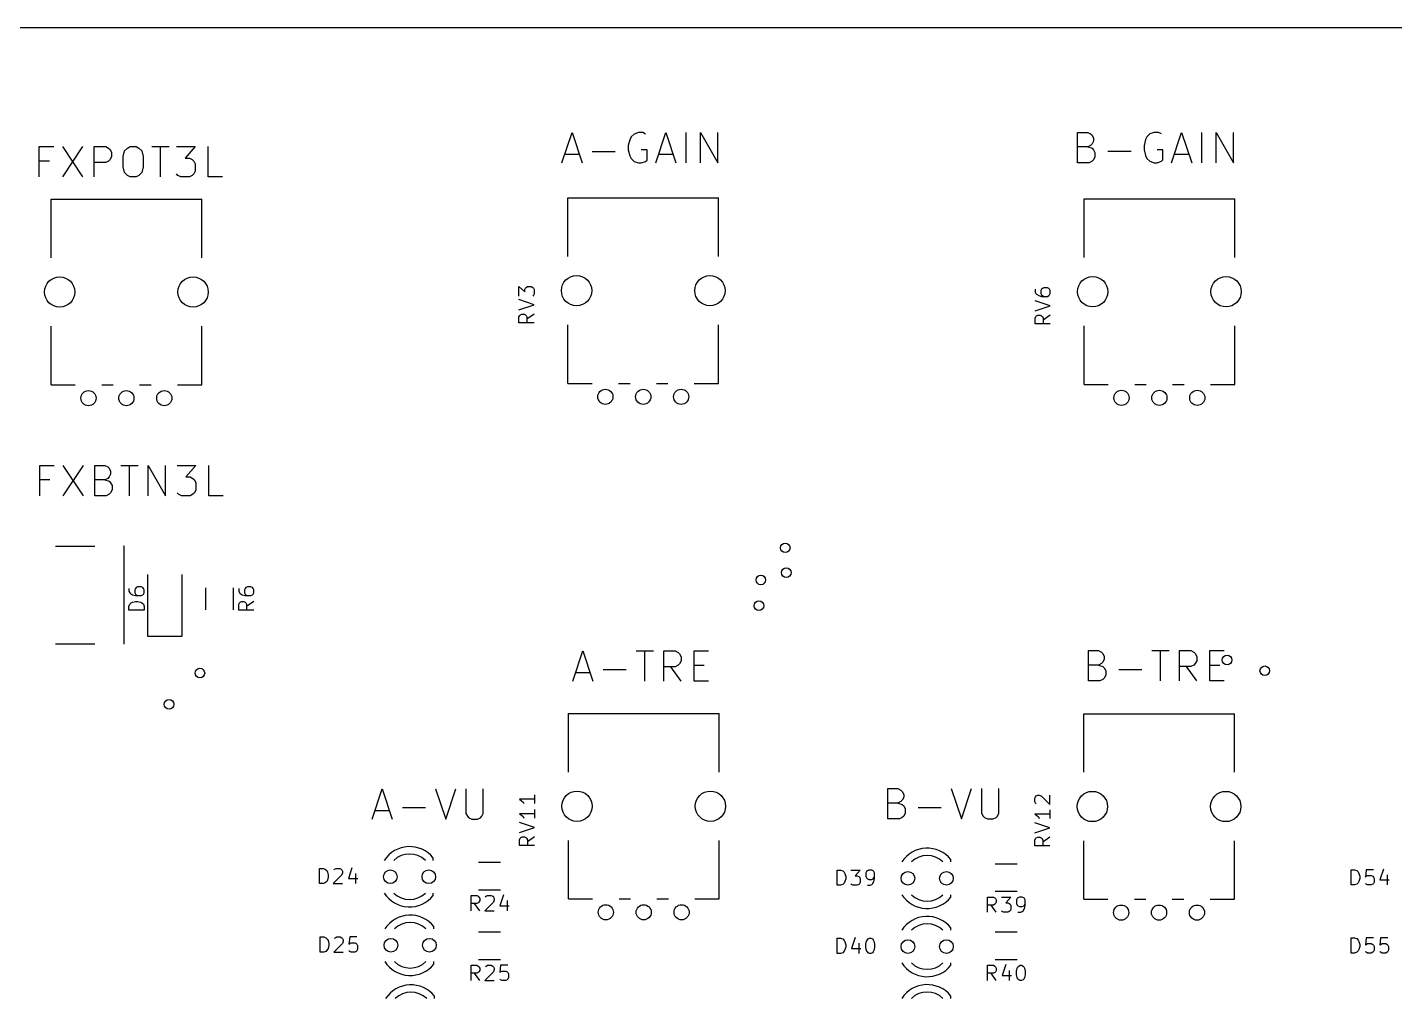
# Model space of a CAD drawing. Extents: x 0 to 360, y 0 to 265.
# Drawn here: x 89.3 to 179.5, y 195.9 to 260 of the extents above; entities that cross this region are included whole.
import ezdxf

# ---------------------------------------------------------------- set-up
doc = ezdxf.new("R2010")
doc.units = 0
doc.layers.add('BLACK', color=7, linetype='CONTINUOUS')

msp = doc.modelspace()

# ---------------------------------------------------------------- linework, layer by layer
at = {"layer": 'BLACK', "linetype": 'CONTINUOUS'}
for p, q in [((0, 260), (360, 260)), ((124.594, 251.055), (125.261, 253.055)), ((125.261, 253.055), (125.928, 251.055)), ((129.07, 252.579), (128.975, 252.198)), ((129.166, 252.77), (129.07, 252.579)), ((129.356, 252.96), (129.166, 252.77)), ((129.642, 253.055), (129.356, 252.96)), ((129.928, 253.055), (129.642, 253.055)), ((130.118, 252.96), (129.928, 253.055)), ((130.785, 251.055), (131.451, 253.055)), ((131.451, 253.055), (132.118, 251.055)), ((132.785, 251.055), (132.785, 253.055)), ((133.737, 251.055), (133.737, 253.055)), ((133.737, 253.055), (134.88, 251.055)), ((134.88, 251.055), (134.88, 253.055)), ((158.617, 251.071), (158.617, 253.071)), ((158.617, 253.071), (159.284, 253.071)), ((159.284, 253.071), (159.474, 252.976)), ((159.474, 252.976), (159.57, 252.881)), ((159.57, 252.881), (159.665, 252.69)), ((159.665, 252.69), (159.665, 252.5)), ((163.093, 252.595), (162.998, 252.214)), ((163.189, 252.786), (163.093, 252.595)), ((163.379, 252.976), (163.189, 252.786)), ((163.665, 253.071), (163.379, 252.976)), ((163.95, 253.071), (163.665, 253.071)), ((164.141, 252.976), (163.95, 253.071)), ((164.808, 251.071), (165.474, 253.071)), ((165.474, 253.071), (166.141, 251.071)), ((166.808, 251.071), (166.808, 253.071)), ((167.76, 251.071), (167.76, 253.071)), ((167.76, 253.071), (168.903, 251.071)), ((168.903, 251.071), (168.903, 253.071)), ((90.1152, 250.135), (90.1152, 252.135)), ((90.1152, 252.135), (91.0676, 252.135)), ((91.639, 252.135), (92.9724, 250.135)), ((92.9724, 252.135), (91.639, 250.135)), ((93.7343, 250.135), (93.7343, 252.135)), ((93.7343, 252.135), (94.4962, 252.135)), ((94.4962, 252.135), (94.6867, 252.04)), ((94.6867, 252.04), (94.7819, 251.945)), ((94.7819, 251.945), (94.8771, 251.754)), ((94.8771, 251.754), (94.8771, 251.469)), ((95.639, 251.469), (95.7343, 251.85)), ((95.7343, 251.85), (95.9248, 252.04)), ((95.9248, 252.04), (96.1152, 252.135)), ((96.1152, 252.135), (96.4962, 252.135)), ((96.4962, 252.135), (96.6867, 252.04)), ((96.6867, 252.04), (96.8771, 251.85)), ((96.8771, 251.85), (96.9724, 251.469)), ((97.5438, 252.135), (98.6867, 252.135)), ((98.1152, 250.135), (98.1152, 252.135)), ((99.1629, 252.135), (100.401, 252.135)), ((100.401, 252.135), (99.7343, 251.373)), ((101.258, 250.135), (101.258, 252.135)), ((126.594, 251.817), (128.118, 251.817)), ((128.975, 252.198), (128.975, 251.912)), ((128.975, 251.912), (129.07, 251.531)), ((130.213, 251.912), (129.832, 251.912)), ((130.213, 251.246), (130.213, 251.912)), ((159.284, 252.119), (158.617, 252.119)), ((159.474, 252.214), (159.284, 252.119)), ((159.284, 252.119), (159.57, 252.024)), ((159.57, 252.309), (159.474, 252.214)), ((159.665, 252.5), (159.57, 252.309)), ((159.57, 252.024), (159.665, 251.928)), ((159.665, 251.928), (159.76, 251.738)), ((159.76, 251.738), (159.76, 251.452)), ((160.617, 251.833), (162.141, 251.833)), ((162.998, 252.214), (162.998, 251.928)), ((162.998, 251.928), (163.093, 251.547)), ((164.236, 251.928), (163.855, 251.928)), ((164.236, 251.262), (164.236, 251.928)), ((90.7819, 251.183), (90.1152, 251.183)), ((94.4962, 251.088), (93.7343, 251.088)), ((94.6867, 251.183), (94.4962, 251.088)), ((94.7819, 251.278), (94.6867, 251.183)), ((94.8771, 251.469), (94.7819, 251.278)), ((95.639, 250.802), (95.639, 251.469)), ((95.7343, 250.421), (95.639, 250.802)), ((96.9724, 250.802), (96.8771, 250.421)), ((96.9724, 251.469), (96.9724, 250.802)), ((99.7343, 251.373), (100.02, 251.373)), ((100.02, 251.373), (100.21, 251.278)), ((100.21, 251.278), (100.306, 251.183)), ((100.306, 251.183), (100.401, 250.992)), ((100.401, 250.992), (100.401, 250.516)), ((124.785, 251.627), (125.737, 251.627)), ((129.07, 251.531), (129.166, 251.341)), ((129.166, 251.341), (129.356, 251.15)), ((129.356, 251.15), (129.642, 251.055)), ((129.642, 251.055), (129.832, 251.055)), ((129.832, 251.055), (130.118, 251.15)), ((130.118, 251.15), (130.213, 251.246)), ((130.975, 251.627), (131.928, 251.627)), ((159.379, 251.071), (158.617, 251.071)), ((159.57, 251.166), (159.379, 251.071)), ((159.665, 251.262), (159.57, 251.166)), ((159.76, 251.452), (159.665, 251.262)), ((163.093, 251.547), (163.189, 251.357)), ((163.189, 251.357), (163.379, 251.166)), ((163.379, 251.166), (163.665, 251.071)), ((163.665, 251.071), (163.855, 251.071)), ((163.855, 251.071), (164.141, 251.166)), ((164.141, 251.166), (164.236, 251.262)), ((164.998, 251.643), (165.95, 251.643)), ((95.9248, 250.23), (95.7343, 250.421)), ((96.1152, 250.135), (95.9248, 250.23)), ((96.4962, 250.135), (96.1152, 250.135)), ((96.6867, 250.23), (96.4962, 250.135)), ((96.8771, 250.421), (96.6867, 250.23)), ((99.2581, 250.23), (99.1629, 250.326)), ((99.4486, 250.135), (99.2581, 250.23)), ((100.02, 250.135), (99.4486, 250.135)), ((100.21, 250.23), (100.02, 250.135)), ((100.306, 250.326), (100.21, 250.23)), ((100.401, 250.516), (100.306, 250.326)), ((102.21, 250.135), (101.258, 250.135)), ((90.89, 248.66), (100.83, 248.66)), ((90.89, 244.795), (90.89, 248.66)), ((100.83, 244.795), (100.83, 248.66)), ((124.99, 244.885), (124.99, 248.75)), ((124.99, 248.75), (134.93, 248.75)), ((134.93, 244.885), (134.93, 248.75)), ((159.04, 244.815), (159.04, 248.68)), ((159.04, 248.68), (168.98, 248.68)), ((168.98, 244.815), (168.98, 248.68)), ((121.762, 242.275), (121.762, 242.894)), ((121.762, 242.894), (122.143, 242.561)), ((122.143, 242.704), (122.191, 242.799)), ((122.143, 242.561), (122.143, 242.704)), ((122.191, 242.799), (122.239, 242.847)), ((122.239, 242.847), (122.334, 242.894)), ((122.334, 242.894), (122.572, 242.894)), ((122.572, 242.894), (122.667, 242.847)), ((122.667, 242.847), (122.715, 242.799)), ((122.715, 242.799), (122.762, 242.704)), ((122.762, 242.704), (122.762, 242.418)), ((155.812, 242.729), (155.812, 242.539)), ((156.241, 242.729), (156.193, 242.634)), ((156.289, 242.777), (156.241, 242.729)), ((156.384, 242.824), (156.289, 242.777)), ((156.622, 242.824), (156.384, 242.824)), ((156.717, 242.777), (156.622, 242.824)), ((156.765, 242.729), (156.717, 242.777)), ((156.812, 242.634), (156.765, 242.729)), ((122.762, 241.704), (121.762, 242.037)), ((122.715, 242.323), (122.667, 242.275)), ((122.762, 242.418), (122.715, 242.323)), ((155.812, 242.539), (155.86, 242.443)), ((156.812, 241.634), (155.812, 241.967)), ((155.86, 242.443), (155.908, 242.396)), ((155.908, 242.396), (156.05, 242.3)), ((156.05, 242.3), (156.241, 242.253)), ((156.193, 242.634), (156.193, 242.443)), ((156.193, 242.443), (156.241, 242.348)), ((156.241, 242.348), (156.289, 242.3)), ((156.241, 242.253), (156.622, 242.253)), ((156.289, 242.3), (156.384, 242.253)), ((156.622, 242.253), (156.717, 242.3)), ((156.717, 242.3), (156.765, 242.348)), ((156.765, 242.348), (156.812, 242.443)), ((156.812, 242.443), (156.812, 242.634)), ((121.762, 241.37), (122.762, 241.704)), ((121.762, 240.894), (121.81, 240.99)), ((121.762, 240.513), (121.762, 240.894)), ((121.81, 240.99), (121.858, 241.037)), ((121.858, 241.037), (121.953, 241.085)), ((121.953, 241.085), (122.096, 241.085)), ((122.096, 241.085), (122.191, 241.037)), ((122.191, 241.037), (122.239, 240.99)), ((122.239, 240.99), (122.286, 240.894)), ((122.762, 241.085), (122.286, 240.751)), ((122.286, 240.894), (122.286, 240.513)), ((155.812, 241.3), (156.812, 241.634)), ((155.812, 240.824), (155.86, 240.92)), ((155.86, 240.92), (155.908, 240.967)), ((155.908, 240.967), (156.003, 241.015)), ((156.003, 241.015), (156.146, 241.015)), ((156.146, 241.015), (156.241, 240.967)), ((156.241, 240.967), (156.289, 240.92)), ((156.289, 240.92), (156.336, 240.824)), ((156.812, 241.015), (156.336, 240.681)), ((90.89, 236.42), (90.89, 240.285)), ((100.83, 236.42), (100.83, 240.285)), ((122.762, 240.513), (121.762, 240.513)), ((124.99, 236.51), (124.99, 240.375)), ((134.93, 236.51), (134.93, 240.375)), ((155.812, 240.443), (155.812, 240.824)), ((156.812, 240.443), (155.812, 240.443)), ((156.336, 240.824), (156.336, 240.443)), ((159.04, 236.44), (159.04, 240.305)), ((168.98, 236.44), (168.98, 240.305)), ((90.89, 236.42), (92.489, 236.42)), ((94.231, 236.42), (94.99, 236.42)), ((96.731, 236.42), (97.49, 236.42)), ((99.23, 236.42), (100.83, 236.42)), ((124.99, 236.51), (126.589, 236.51)), ((128.331, 236.51), (129.09, 236.51)), ((130.831, 236.51), (131.59, 236.51)), ((133.33, 236.51), (134.93, 236.51)), ((159.04, 236.44), (160.639, 236.44)), ((162.381, 236.44), (163.14, 236.44)), ((164.881, 236.44), (165.64, 236.44)), ((167.38, 236.44), (168.98, 236.44)), ((90.1552, 229.105), (90.1552, 231.105)), ((90.1552, 231.105), (91.1076, 231.105)), ((91.679, 231.105), (93.0124, 229.105)), ((93.0124, 231.105), (91.679, 229.105)), ((93.7743, 229.105), (93.7743, 231.105)), ((93.7743, 231.105), (94.441, 231.105)), ((94.441, 231.105), (94.6314, 231.01)), ((94.6314, 231.01), (94.7267, 230.915)), ((95.4886, 231.105), (96.6314, 231.105)), ((96.06, 229.105), (96.06, 231.105)), ((97.2981, 229.105), (97.2981, 231.105)), ((97.2981, 231.105), (98.441, 229.105)), ((98.441, 229.105), (98.441, 231.105)), ((99.2029, 231.105), (100.441, 231.105)), ((100.441, 231.105), (99.7743, 230.343)), ((101.298, 229.105), (101.298, 231.105)), ((90.8219, 230.153), (90.1552, 230.153)), ((94.441, 230.153), (93.7743, 230.153)), ((94.6314, 230.248), (94.441, 230.153)), ((94.441, 230.153), (94.7267, 230.058)), ((94.7267, 230.343), (94.6314, 230.248)), ((94.7267, 230.915), (94.8219, 230.724)), ((94.8219, 230.534), (94.7267, 230.343)), ((94.7267, 230.058), (94.8219, 229.962)), ((94.8219, 230.724), (94.8219, 230.534)), ((99.7743, 230.343), (100.06, 230.343)), ((100.06, 230.343), (100.25, 230.248)), ((100.25, 230.248), (100.346, 230.153)), ((100.346, 230.153), (100.441, 229.962)), ((94.7267, 229.2), (94.5362, 229.105)), ((94.8219, 229.296), (94.7267, 229.2)), ((94.8219, 229.962), (94.9171, 229.772)), ((94.9171, 229.486), (94.8219, 229.296)), ((94.9171, 229.772), (94.9171, 229.486)), ((99.2981, 229.2), (99.2029, 229.296)), ((99.4886, 229.105), (99.2981, 229.2)), ((100.25, 229.2), (100.06, 229.105)), ((100.346, 229.296), (100.25, 229.2)), ((100.441, 229.486), (100.346, 229.296)), ((100.441, 229.962), (100.441, 229.486)), ((94.5362, 229.105), (93.7743, 229.105)), ((100.06, 229.105), (99.4886, 229.105)), ((102.25, 229.105), (101.298, 229.105)), ((91.18, 225.78), (93.78, 225.78)), ((95.71, 225.78), (95.68, 225.78)), ((95.71, 219.32), (95.71, 225.78)), ((97.265, 223.9), (97.265, 219.84)), ((99.535, 219.84), (99.535, 223.9)), ((96.0324, 222.99), (96.0324, 222.8)), ((96.461, 222.99), (96.4133, 222.895)), ((96.4133, 222.895), (96.4133, 222.705)), ((96.5086, 223.038), (96.461, 222.99)), ((96.6038, 223.086), (96.5086, 223.038)), ((96.8419, 223.086), (96.6038, 223.086)), ((96.9371, 223.038), (96.8419, 223.086)), ((96.9848, 222.99), (96.9371, 223.038)), ((97.0324, 222.895), (96.9848, 222.99)), ((97.0324, 222.705), (97.0324, 222.895)), ((101.09, 223.027), (101.09, 221.573)), ((102.91, 223.027), (102.91, 221.573)), ((103.272, 222.99), (103.272, 222.8)), ((103.701, 222.99), (103.653, 222.895)), ((103.653, 222.895), (103.653, 222.705)), ((103.749, 223.038), (103.701, 222.99)), ((103.844, 223.086), (103.749, 223.038)), ((104.082, 223.086), (103.844, 223.086)), ((104.177, 223.038), (104.082, 223.086)), ((104.225, 222.99), (104.177, 223.038)), ((104.272, 222.895), (104.225, 222.99)), ((104.272, 222.705), (104.272, 222.895)), ((96.0324, 222.8), (96.08, 222.705)), ((96.0324, 221.8), (96.08, 221.943)), ((96.08, 222.705), (96.1276, 222.657)), ((96.08, 221.943), (96.1752, 222.038)), ((96.1276, 222.657), (96.2705, 222.562)), ((96.1752, 222.038), (96.2705, 222.086)), ((96.2705, 222.562), (96.461, 222.514)), ((96.2705, 222.086), (96.461, 222.133)), ((96.4133, 222.705), (96.461, 222.61)), ((96.461, 222.61), (96.5086, 222.562)), ((96.461, 222.514), (96.8419, 222.514)), ((96.461, 222.133), (96.6038, 222.133)), ((96.5086, 222.562), (96.6038, 222.514)), ((96.6038, 222.133), (96.7943, 222.086)), ((96.7943, 222.086), (96.8895, 222.038)), ((96.8419, 222.514), (96.9371, 222.562)), ((96.8895, 222.038), (96.9848, 221.943)), ((96.9371, 222.562), (96.9848, 222.61)), ((96.9848, 222.61), (97.0324, 222.705)), ((96.9848, 221.943), (97.0324, 221.8)), ((103.272, 222.8), (103.32, 222.705)), ((103.272, 221.943), (103.32, 222.038)), ((103.272, 221.562), (103.272, 221.943)), ((103.32, 222.705), (103.368, 222.657)), ((103.32, 222.038), (103.368, 222.086)), ((103.368, 222.657), (103.51, 222.562)), ((103.368, 222.086), (103.463, 222.133)), ((103.463, 222.133), (103.606, 222.133)), ((103.51, 222.562), (103.701, 222.514)), ((103.606, 222.133), (103.701, 222.086)), ((103.653, 222.705), (103.701, 222.61)), ((103.701, 222.61), (103.749, 222.562)), ((103.701, 222.514), (104.082, 222.514)), ((103.701, 222.086), (103.749, 222.038)), ((103.749, 222.562), (103.844, 222.514)), ((103.749, 222.038), (103.796, 221.943)), ((104.272, 222.133), (103.796, 221.8)), ((103.796, 221.943), (103.796, 221.562)), ((104.082, 222.514), (104.177, 222.562)), ((104.177, 222.562), (104.225, 222.61)), ((104.225, 222.61), (104.272, 222.705)), ((96.0324, 221.562), (96.0324, 221.8)), ((97.0324, 221.562), (96.0324, 221.562)), ((97.0324, 221.8), (97.0324, 221.562)), ((104.272, 221.562), (103.272, 221.562)), ((91.18, 219.32), (93.78, 219.32)), ((95.71, 219.32), (95.68, 219.32)), ((97.265, 219.84), (99.535, 219.84)), ((125.309, 216.865), (125.975, 218.865)), ((125.975, 218.865), (126.642, 216.865)), ((129.499, 218.865), (130.642, 218.865)), ((130.07, 216.865), (130.07, 218.865)), ((131.309, 216.865), (131.309, 218.865)), ((131.309, 218.865), (132.07, 218.865)), ((132.07, 218.865), (132.261, 218.77)), ((132.261, 218.77), (132.356, 218.675)), ((132.356, 218.675), (132.451, 218.484)), ((132.451, 218.484), (132.451, 218.199)), ((133.309, 216.865), (133.309, 218.865)), ((133.309, 218.865), (134.261, 218.865)), ((159.331, 216.881), (159.331, 218.881)), ((159.331, 218.881), (159.998, 218.881)), ((159.998, 218.881), (160.189, 218.786)), ((160.189, 218.786), (160.284, 218.691)), ((160.284, 218.691), (160.379, 218.5)), ((160.379, 218.31), (160.284, 218.119)), ((160.379, 218.5), (160.379, 218.31)), ((163.522, 218.881), (164.665, 218.881)), ((164.093, 216.881), (164.093, 218.881)), ((165.331, 216.881), (165.331, 218.881)), ((165.331, 218.881), (166.093, 218.881)), ((166.093, 218.881), (166.284, 218.786)), ((166.284, 218.786), (166.379, 218.691)), ((166.379, 218.691), (166.474, 218.5)), ((166.474, 218.5), (166.474, 218.215)), ((167.331, 216.881), (167.331, 218.881)), ((167.331, 218.881), (168.284, 218.881)), ((125.499, 217.437), (126.451, 217.437)), ((127.309, 217.627), (128.832, 217.627)), ((132.07, 217.818), (131.309, 217.818)), ((132.451, 216.865), (131.785, 217.818)), ((132.261, 217.913), (132.07, 217.818)), ((132.356, 218.008), (132.261, 217.913)), ((132.451, 218.199), (132.356, 218.008)), ((133.309, 217.913), (133.975, 217.913)), ((159.998, 217.929), (159.331, 217.929)), ((160.189, 218.024), (159.998, 217.929)), ((159.998, 217.929), (160.284, 217.834)), ((160.284, 218.119), (160.189, 218.024)), ((160.284, 217.834), (160.379, 217.738)), ((160.379, 217.738), (160.474, 217.548)), ((160.474, 217.548), (160.474, 217.262)), ((161.331, 217.643), (162.855, 217.643)), ((166.093, 217.834), (165.331, 217.834)), ((166.474, 216.881), (165.808, 217.834)), ((166.284, 217.929), (166.093, 217.834)), ((166.379, 218.024), (166.284, 217.929)), ((166.474, 218.215), (166.379, 218.024)), ((167.331, 217.929), (167.998, 217.929)), ((134.261, 216.865), (133.309, 216.865)), ((160.093, 216.881), (159.331, 216.881)), ((160.284, 216.976), (160.093, 216.881)), ((160.379, 217.072), (160.284, 216.976)), ((160.474, 217.262), (160.379, 217.072)), ((168.284, 216.881), (167.331, 216.881)), ((125.02, 214.74), (134.96, 214.74)), ((125.02, 210.875), (125.02, 214.74)), ((134.96, 210.875), (134.96, 214.74)), ((159.02, 210.855), (159.02, 214.72)), ((159.02, 214.72), (168.96, 214.72)), ((168.96, 210.855), (168.96, 214.72)), ((112.07, 207.765), (112.737, 209.765)), ((112.737, 209.765), (113.404, 207.765)), ((116.261, 209.765), (116.928, 207.765)), ((116.928, 207.765), (117.594, 209.765)), ((118.261, 209.765), (118.261, 208.146)), ((119.404, 208.146), (119.404, 209.765)), ((122.792, 209.36), (122.792, 208.789)), ((146.093, 207.781), (146.093, 209.781)), ((146.093, 209.781), (146.76, 209.781)), ((146.76, 209.781), (146.95, 209.686)), ((146.95, 209.686), (147.046, 209.591)), ((147.046, 209.591), (147.141, 209.4)), ((147.141, 209.4), (147.141, 209.21)), ((150.284, 209.781), (150.95, 207.781)), ((150.95, 207.781), (151.617, 209.781)), ((152.284, 209.781), (152.284, 208.162)), ((153.427, 208.162), (153.427, 209.781)), ((155.84, 209.245), (155.888, 209.293)), ((155.888, 209.293), (155.983, 209.34)), ((155.983, 209.34), (156.078, 209.34)), ((156.078, 209.34), (156.221, 209.293)), ((156.221, 209.293), (156.792, 208.721)), ((156.792, 208.721), (156.792, 209.34)), ((114.07, 208.527), (115.594, 208.527)), ((122.792, 209.075), (121.792, 209.075)), ((121.792, 209.075), (121.935, 208.98)), ((121.935, 208.98), (122.03, 208.884)), ((122.03, 208.884), (122.078, 208.789)), ((122.792, 208.408), (122.792, 207.837)), ((146.76, 208.829), (146.093, 208.829)), ((146.95, 208.924), (146.76, 208.829)), ((146.76, 208.829), (147.046, 208.734)), ((147.046, 209.019), (146.95, 208.924)), ((147.141, 209.21), (147.046, 209.019)), ((147.046, 208.734), (147.141, 208.638)), ((147.141, 208.638), (147.236, 208.448)), ((147.236, 208.448), (147.236, 208.162)), ((148.093, 208.543), (149.617, 208.543)), ((155.792, 209.15), (155.84, 209.245)), ((155.792, 208.912), (155.792, 209.15)), ((155.84, 208.817), (155.792, 208.912)), ((155.888, 208.769), (155.84, 208.817)), ((156.792, 208.388), (156.792, 207.817)), ((112.261, 208.337), (113.213, 208.337)), ((118.261, 208.146), (118.356, 207.956)), ((118.356, 207.956), (118.451, 207.86)), ((118.451, 207.86), (118.642, 207.765)), ((118.642, 207.765), (119.023, 207.765)), ((119.023, 207.765), (119.213, 207.86)), ((119.213, 207.86), (119.309, 207.956)), ((119.309, 207.956), (119.404, 208.146)), ((122.792, 208.122), (121.792, 208.122)), ((121.792, 208.122), (121.935, 208.027)), ((122.792, 207.218), (121.792, 207.551)), ((121.935, 208.027), (122.03, 207.932)), ((122.03, 207.932), (122.078, 207.837)), ((146.855, 207.781), (146.093, 207.781)), ((147.046, 207.876), (146.855, 207.781)), ((147.141, 207.972), (147.046, 207.876)), ((147.236, 208.162), (147.141, 207.972)), ((152.284, 208.162), (152.379, 207.972)), ((152.379, 207.972), (152.474, 207.876)), ((152.474, 207.876), (152.665, 207.781)), ((152.665, 207.781), (153.046, 207.781)), ((153.046, 207.781), (153.236, 207.876)), ((153.236, 207.876), (153.331, 207.972)), ((153.331, 207.972), (153.427, 208.162)), ((156.792, 208.102), (155.792, 208.102)), ((155.792, 208.102), (155.935, 208.007)), ((156.792, 207.198), (155.792, 207.531)), ((155.935, 208.007), (156.03, 207.912)), ((156.03, 207.912), (156.078, 207.817)), ((121.792, 206.884), (122.792, 207.218)), ((121.888, 206.551), (121.983, 206.599)), ((121.983, 206.599), (122.126, 206.599)), ((122.126, 206.599), (122.221, 206.551)), ((122.792, 206.599), (122.316, 206.265)), ((155.792, 206.864), (156.792, 207.198)), ((155.888, 206.531), (155.983, 206.579)), ((155.983, 206.579), (156.126, 206.579)), ((156.126, 206.579), (156.221, 206.531)), ((156.792, 206.579), (156.316, 206.245)), ((121.792, 206.408), (121.84, 206.503)), ((121.792, 206.027), (121.792, 206.408)), ((122.792, 206.027), (121.792, 206.027)), ((121.84, 206.503), (121.888, 206.551)), ((122.221, 206.551), (122.269, 206.503)), ((122.269, 206.503), (122.316, 206.408)), ((122.316, 206.408), (122.316, 206.027)), ((125.02, 202.5), (125.02, 206.365)), ((134.96, 202.5), (134.96, 206.365)), ((155.792, 206.388), (155.84, 206.483)), ((155.792, 206.007), (155.792, 206.388)), ((156.792, 206.007), (155.792, 206.007)), ((155.84, 206.483), (155.888, 206.531)), ((156.221, 206.531), (156.269, 206.483)), ((156.269, 206.483), (156.316, 206.388)), ((156.316, 206.388), (156.316, 206.007)), ((159.02, 202.48), (159.02, 206.345)), ((168.96, 202.48), (168.96, 206.345)), ((116.104, 205.045), (116.104, 205.201)), ((120.54, 204.905), (119.086, 204.905)), ((150.25, 204.941), (150.25, 205.097)), ((154.623, 204.806), (153.168, 204.806)), ((108.6, 203.513), (108.6, 204.513)), ((108.6, 204.513), (108.838, 204.513)), ((108.838, 204.513), (108.981, 204.465)), ((108.981, 204.465), (109.076, 204.37)), ((109.076, 204.37), (109.124, 204.275)), ((109.124, 204.275), (109.171, 204.084)), ((109.171, 203.942), (109.124, 203.751)), ((109.171, 204.084), (109.171, 203.942)), ((110.076, 204.084), (109.505, 203.513)), ((109.552, 204.418), (109.6, 204.465)), ((109.6, 204.465), (109.695, 204.513)), ((109.695, 204.513), (109.933, 204.513)), ((109.933, 204.513), (110.028, 204.465)), ((110.028, 204.465), (110.076, 204.418)), ((110.076, 204.418), (110.124, 204.323)), ((110.124, 204.227), (110.076, 204.084)), ((110.124, 204.323), (110.124, 204.227)), ((110.743, 204.561), (110.505, 203.846)), ((110.981, 204.18), (110.981, 203.513)), ((142.746, 203.408), (142.746, 204.408)), ((142.746, 204.408), (142.984, 204.408)), ((142.984, 204.408), (143.127, 204.361)), ((143.127, 204.361), (143.222, 204.266)), ((143.222, 204.266), (143.27, 204.17)), ((143.27, 204.17), (143.317, 203.98)), ((143.317, 203.98), (143.317, 203.837)), ((143.651, 204.408), (144.27, 204.408)), ((144.27, 204.408), (143.936, 204.027)), ((143.936, 204.027), (144.079, 204.027)), ((144.079, 204.027), (144.174, 203.98)), ((144.174, 203.98), (144.222, 203.932)), ((144.222, 203.932), (144.27, 203.837)), ((144.698, 204.313), (144.651, 204.218)), ((144.651, 204.218), (144.651, 203.98)), ((144.651, 203.98), (144.698, 203.885)), ((144.746, 204.361), (144.698, 204.313)), ((144.698, 203.885), (144.746, 203.837)), ((144.841, 204.408), (144.746, 204.361)), ((145.032, 204.408), (144.841, 204.408)), ((145.127, 204.361), (145.032, 204.408)), ((145.174, 204.313), (145.127, 204.361)), ((145.127, 203.837), (145.174, 203.885)), ((145.222, 204.218), (145.174, 204.313)), ((145.174, 203.885), (145.222, 203.98)), ((145.222, 203.837), (145.222, 204.218)), ((176.655, 203.424), (176.655, 204.424)), ((176.655, 204.424), (176.893, 204.424)), ((176.893, 204.424), (177.036, 204.376)), ((177.036, 204.376), (177.132, 204.281)), ((177.132, 204.281), (177.179, 204.186)), ((177.179, 204.186), (177.227, 203.995)), ((177.227, 203.995), (177.227, 203.852)), ((177.655, 204.424), (177.608, 203.948)), ((177.608, 203.948), (177.655, 203.995)), ((178.132, 204.424), (177.655, 204.424)), ((177.655, 203.995), (177.751, 204.043)), ((177.751, 204.043), (177.989, 204.043)), ((177.989, 204.043), (178.084, 203.995)), ((178.084, 203.995), (178.132, 203.948)), ((178.132, 203.948), (178.179, 203.852)), ((178.798, 204.471), (178.56, 203.757)), ((179.036, 204.09), (179.036, 203.424)), ((108.838, 203.513), (108.6, 203.513)), ((108.981, 203.561), (108.838, 203.513)), ((109.076, 203.656), (108.981, 203.561)), ((109.124, 203.751), (109.076, 203.656)), ((109.505, 203.513), (110.124, 203.513)), ((110.505, 203.846), (111.124, 203.846)), ((120.54, 203.085), (119.086, 203.085)), ((142.984, 203.408), (142.746, 203.408)), ((143.127, 203.456), (142.984, 203.408)), ((143.222, 203.551), (143.127, 203.456)), ((143.27, 203.647), (143.222, 203.551)), ((143.317, 203.837), (143.27, 203.647)), ((143.698, 203.456), (143.651, 203.504)), ((143.794, 203.408), (143.698, 203.456)), ((144.079, 203.408), (143.794, 203.408)), ((144.174, 203.456), (144.079, 203.408)), ((144.222, 203.504), (144.174, 203.456)), ((144.27, 203.599), (144.222, 203.504)), ((144.27, 203.837), (144.27, 203.599)), ((144.746, 203.837), (144.841, 203.789)), ((144.746, 203.408), (144.936, 203.408)), ((144.841, 203.789), (145.032, 203.789)), ((144.936, 203.408), (145.032, 203.456)), ((145.032, 203.789), (145.127, 203.837)), ((145.032, 203.456), (145.079, 203.504)), ((145.079, 203.504), (145.174, 203.647)), ((145.174, 203.647), (145.222, 203.837)), ((154.623, 202.986), (153.168, 202.986)), ((176.893, 203.424), (176.655, 203.424)), ((177.036, 203.471), (176.893, 203.424)), ((177.132, 203.567), (177.036, 203.471)), ((177.179, 203.662), (177.132, 203.567)), ((177.227, 203.852), (177.179, 203.662)), ((177.655, 203.471), (177.608, 203.519)), ((177.751, 203.424), (177.655, 203.471)), ((177.989, 203.424), (177.751, 203.424)), ((178.084, 203.471), (177.989, 203.424)), ((178.132, 203.519), (178.084, 203.471)), ((178.179, 203.614), (178.132, 203.519)), ((178.179, 203.852), (178.179, 203.614)), ((178.56, 203.757), (179.179, 203.757)), ((116.104, 202.729), (116.104, 202.885)), ((118.599, 201.722), (118.599, 202.722)), ((118.599, 202.722), (118.98, 202.722)), ((118.98, 202.198), (118.599, 202.198)), ((119.171, 201.722), (118.837, 202.198)), ((118.98, 202.722), (119.075, 202.675)), ((119.075, 202.246), (118.98, 202.198)), ((119.075, 202.675), (119.123, 202.627)), ((119.123, 202.294), (119.075, 202.246)), ((119.123, 202.627), (119.171, 202.532)), ((119.171, 202.389), (119.123, 202.294)), ((119.171, 202.532), (119.171, 202.389)), ((120.075, 202.294), (119.504, 201.722)), ((119.551, 202.627), (119.599, 202.675)), ((119.599, 202.675), (119.694, 202.722)), ((119.694, 202.722), (119.932, 202.722)), ((119.932, 202.722), (120.028, 202.675)), ((120.028, 202.675), (120.075, 202.627)), ((120.075, 202.627), (120.123, 202.532)), ((120.123, 202.437), (120.075, 202.294)), ((120.123, 202.532), (120.123, 202.437)), ((120.742, 202.77), (120.504, 202.056)), ((120.98, 202.389), (120.98, 201.722)), ((125.02, 202.5), (126.619, 202.5)), ((128.361, 202.5), (129.12, 202.5)), ((130.861, 202.5), (131.62, 202.5)), ((133.36, 202.5), (134.96, 202.5)), ((150.25, 202.625), (150.25, 202.781)), ((152.681, 201.624), (152.681, 202.624)), ((152.681, 202.624), (153.062, 202.624)), ((153.062, 202.1), (152.681, 202.1)), ((153.253, 201.624), (152.919, 202.1)), ((153.062, 202.624), (153.157, 202.576)), ((153.157, 202.148), (153.062, 202.1)), ((153.157, 202.576), (153.205, 202.529)), ((153.205, 202.195), (153.157, 202.148)), ((153.205, 202.529), (153.253, 202.433)), ((153.253, 202.29), (153.205, 202.195)), ((153.253, 202.433), (153.253, 202.29)), ((153.586, 202.624), (154.205, 202.624)), ((154.205, 202.624), (153.872, 202.243)), ((153.872, 202.243), (154.014, 202.243)), ((154.014, 202.243), (154.11, 202.195)), ((154.11, 202.195), (154.157, 202.148)), ((154.157, 202.148), (154.205, 202.052)), ((154.634, 202.529), (154.586, 202.433)), ((154.586, 202.433), (154.586, 202.195)), ((154.586, 202.195), (154.634, 202.1)), ((154.681, 202.576), (154.634, 202.529)), ((154.634, 202.1), (154.681, 202.052)), ((154.776, 202.624), (154.681, 202.576)), ((154.967, 202.624), (154.776, 202.624)), ((155.062, 202.576), (154.967, 202.624)), ((155.11, 202.529), (155.062, 202.576)), ((155.062, 202.052), (155.11, 202.1)), ((155.157, 202.433), (155.11, 202.529)), ((155.11, 202.1), (155.157, 202.195)), ((155.157, 202.052), (155.157, 202.433)), ((159.02, 202.48), (160.619, 202.48)), ((162.361, 202.48), (163.12, 202.48)), ((164.861, 202.48), (165.62, 202.48)), ((167.36, 202.48), (168.96, 202.48)), ((119.504, 201.722), (120.123, 201.722)), ((120.504, 202.056), (121.123, 202.056)), ((153.634, 201.671), (153.586, 201.719)), ((153.729, 201.624), (153.634, 201.671)), ((154.014, 201.624), (153.729, 201.624)), ((154.11, 201.671), (154.014, 201.624)), ((154.157, 201.719), (154.11, 201.671)), ((154.205, 201.814), (154.157, 201.719)), ((154.205, 202.052), (154.205, 201.814)), ((154.681, 202.052), (154.776, 202.005)), ((154.681, 201.624), (154.872, 201.624)), ((154.776, 202.005), (154.967, 202.005)), ((154.872, 201.624), (154.967, 201.671)), ((154.967, 202.005), (155.062, 202.052)), ((154.967, 201.671), (155.014, 201.719)), ((155.014, 201.719), (155.11, 201.862)), ((155.11, 201.862), (155.157, 202.052)), ((116.144, 200.525), (116.144, 200.681)), ((120.54, 200.305), (119.086, 200.305)), ((150.25, 200.441), (150.25, 200.597)), ((154.623, 200.306), (153.168, 200.306)), ((108.64, 198.993), (108.64, 199.993)), ((108.64, 199.993), (108.878, 199.993)), ((108.878, 199.993), (109.021, 199.945)), ((109.021, 199.945), (109.116, 199.85)), ((109.116, 199.85), (109.164, 199.755)), ((109.164, 199.755), (109.211, 199.564)), ((109.211, 199.422), (109.164, 199.231)), ((109.211, 199.564), (109.211, 199.422)), ((110.116, 199.564), (109.545, 198.993)), ((109.592, 199.898), (109.64, 199.945)), ((109.64, 199.945), (109.735, 199.993)), ((109.735, 199.993), (109.973, 199.993)), ((109.973, 199.993), (110.068, 199.945)), ((110.068, 199.945), (110.116, 199.898)), ((110.116, 199.898), (110.164, 199.803)), ((110.164, 199.707), (110.116, 199.564)), ((110.164, 199.803), (110.164, 199.707)), ((110.592, 199.993), (110.545, 199.517)), ((110.545, 199.517), (110.592, 199.564)), ((111.068, 199.993), (110.592, 199.993)), ((110.592, 199.564), (110.688, 199.612)), ((110.688, 199.612), (110.926, 199.612)), ((110.926, 199.612), (111.021, 199.564)), ((111.021, 199.564), (111.068, 199.517)), ((111.068, 199.517), (111.116, 199.422)), ((111.116, 199.422), (111.116, 199.183)), ((142.746, 198.908), (142.746, 199.908)), ((142.746, 199.908), (142.984, 199.908)), ((142.984, 199.908), (143.127, 199.861)), ((143.127, 199.861), (143.222, 199.766)), ((143.222, 199.766), (143.27, 199.67)), ((143.27, 199.67), (143.317, 199.48)), ((143.317, 199.48), (143.317, 199.337)), ((143.936, 199.956), (143.698, 199.242)), ((144.174, 199.575), (144.174, 198.908)), ((144.651, 199.527), (144.698, 199.718)), ((144.651, 199.289), (144.651, 199.527)), ((144.698, 199.718), (144.746, 199.813)), ((144.746, 199.813), (144.794, 199.861)), ((144.794, 199.861), (144.889, 199.908)), ((144.889, 199.908), (144.984, 199.908)), ((144.984, 199.908), (145.079, 199.861)), ((145.079, 199.861), (145.127, 199.813)), ((145.127, 199.813), (145.174, 199.718)), ((145.174, 199.718), (145.222, 199.527)), ((145.222, 199.527), (145.222, 199.289)), ((176.655, 198.934), (176.655, 199.934)), ((176.655, 199.934), (176.893, 199.934)), ((176.893, 199.934), (177.036, 199.886)), ((177.036, 199.886), (177.132, 199.791)), ((177.132, 199.791), (177.179, 199.696)), ((177.179, 199.696), (177.227, 199.505)), ((177.227, 199.362), (177.179, 199.172)), ((177.227, 199.505), (177.227, 199.362)), ((177.655, 199.934), (177.608, 199.458)), ((177.608, 199.458), (177.655, 199.505)), ((178.132, 199.934), (177.655, 199.934)), ((177.655, 199.505), (177.751, 199.553)), ((177.751, 199.553), (177.989, 199.553)), ((177.989, 199.553), (178.084, 199.505)), ((178.084, 199.505), (178.132, 199.458)), ((178.132, 199.458), (178.179, 199.362)), ((178.179, 199.362), (178.179, 199.124)), ((178.608, 199.934), (178.56, 199.458)), ((178.56, 199.458), (178.608, 199.505)), ((179.084, 199.934), (178.608, 199.934)), ((178.608, 199.505), (178.703, 199.553)), ((178.703, 199.553), (178.941, 199.553)), ((178.941, 199.553), (179.036, 199.505)), ((179.036, 199.505), (179.084, 199.458)), ((179.084, 199.458), (179.132, 199.362)), ((179.132, 199.362), (179.132, 199.124)), ((108.878, 198.993), (108.64, 198.993)), ((109.021, 199.041), (108.878, 198.993)), ((109.116, 199.136), (109.021, 199.041)), ((109.164, 199.231), (109.116, 199.136)), ((109.545, 198.993), (110.164, 198.993)), ((110.592, 199.041), (110.545, 199.088)), ((110.688, 198.993), (110.592, 199.041)), ((110.926, 198.993), (110.688, 198.993)), ((111.021, 199.041), (110.926, 198.993)), ((111.068, 199.088), (111.021, 199.041)), ((111.116, 199.183), (111.068, 199.088)), ((120.54, 198.485), (119.086, 198.485)), ((142.984, 198.908), (142.746, 198.908)), ((143.127, 198.956), (142.984, 198.908)), ((143.222, 199.051), (143.127, 198.956)), ((143.27, 199.147), (143.222, 199.051)), ((143.317, 199.337), (143.27, 199.147)), ((143.698, 199.242), (144.317, 199.242)), ((144.698, 199.099), (144.651, 199.289)), ((144.746, 199.004), (144.698, 199.099)), ((144.794, 198.956), (144.746, 199.004)), ((144.889, 198.908), (144.794, 198.956)), ((144.984, 198.908), (144.889, 198.908)), ((145.079, 198.956), (144.984, 198.908)), ((145.127, 199.004), (145.079, 198.956)), ((145.174, 199.099), (145.127, 199.004)), ((145.222, 199.289), (145.174, 199.099)), ((154.623, 198.486), (153.168, 198.486)), ((176.893, 198.934), (176.655, 198.934)), ((177.036, 198.981), (176.893, 198.934)), ((177.132, 199.077), (177.036, 198.981)), ((177.179, 199.172), (177.132, 199.077)), ((177.655, 198.981), (177.608, 199.029)), ((177.751, 198.934), (177.655, 198.981)), ((177.989, 198.934), (177.751, 198.934)), ((178.084, 198.981), (177.989, 198.934)), ((178.132, 199.029), (178.084, 198.981)), ((178.179, 199.124), (178.132, 199.029)), ((178.608, 198.981), (178.56, 199.029)), ((178.703, 198.934), (178.608, 198.981)), ((178.941, 198.934), (178.703, 198.934)), ((179.036, 198.981), (178.941, 198.934)), ((179.084, 199.029), (179.036, 198.981)), ((179.132, 199.124), (179.084, 199.029)), ((116.144, 198.209), (116.144, 198.365)), ((118.599, 197.122), (118.599, 198.122)), ((118.599, 198.122), (118.98, 198.122)), ((118.98, 197.598), (118.599, 197.598)), ((119.171, 197.122), (118.837, 197.598)), ((118.98, 198.122), (119.075, 198.075)), ((119.075, 197.646), (118.98, 197.598)), ((119.075, 198.075), (119.123, 198.027)), ((119.123, 197.694), (119.075, 197.646)), ((119.123, 198.027), (119.171, 197.932)), ((119.171, 197.789), (119.123, 197.694)), ((119.171, 197.932), (119.171, 197.789)), ((120.075, 197.694), (119.504, 197.122)), ((119.551, 198.027), (119.599, 198.075)), ((119.599, 198.075), (119.694, 198.122)), ((119.694, 198.122), (119.932, 198.122)), ((119.932, 198.122), (120.028, 198.075)), ((120.028, 198.075), (120.075, 198.027)), ((120.075, 198.027), (120.123, 197.932)), ((120.123, 197.837), (120.075, 197.694)), ((120.123, 197.932), (120.123, 197.837)), ((120.551, 198.122), (120.504, 197.646)), ((120.504, 197.646), (120.551, 197.694)), ((121.028, 198.122), (120.551, 198.122)), ((120.551, 197.694), (120.647, 197.741)), ((120.647, 197.741), (120.885, 197.741)), ((120.885, 197.741), (120.98, 197.694)), ((120.98, 197.694), (121.028, 197.646)), ((121.028, 197.646), (121.075, 197.551)), ((121.075, 197.551), (121.075, 197.313)), ((150.25, 198.125), (150.25, 198.281)), ((152.681, 197.124), (152.681, 198.124)), ((152.681, 198.124), (153.062, 198.124)), ((153.062, 197.6), (152.681, 197.6)), ((153.253, 197.124), (152.919, 197.6)), ((153.062, 198.124), (153.157, 198.076)), ((153.157, 197.648), (153.062, 197.6)), ((153.157, 198.076), (153.205, 198.029)), ((153.205, 197.695), (153.157, 197.648)), ((153.205, 198.029), (153.253, 197.933)), ((153.253, 197.79), (153.205, 197.695)), ((153.253, 197.933), (153.253, 197.79)), ((153.872, 198.171), (153.634, 197.457)), ((154.11, 197.79), (154.11, 197.124)), ((154.586, 197.743), (154.634, 197.933)), ((154.586, 197.505), (154.586, 197.743)), ((154.634, 197.933), (154.681, 198.029)), ((154.681, 198.029), (154.729, 198.076)), ((154.729, 198.076), (154.824, 198.124)), ((154.824, 198.124), (154.919, 198.124)), ((154.919, 198.124), (155.014, 198.076)), ((155.014, 198.076), (155.062, 198.029)), ((155.062, 198.029), (155.11, 197.933)), ((155.11, 197.933), (155.157, 197.743)), ((155.157, 197.743), (155.157, 197.505)), ((119.504, 197.122), (120.123, 197.122)), ((120.551, 197.17), (120.504, 197.217)), ((120.647, 197.122), (120.551, 197.17)), ((120.885, 197.122), (120.647, 197.122)), ((120.98, 197.17), (120.885, 197.122)), ((121.028, 197.217), (120.98, 197.17)), ((121.075, 197.313), (121.028, 197.217)), ((153.634, 197.457), (154.253, 197.457)), ((154.634, 197.314), (154.586, 197.505)), ((154.681, 197.219), (154.634, 197.314)), ((154.729, 197.171), (154.681, 197.219)), ((154.824, 197.124), (154.729, 197.171)), ((154.919, 197.124), (154.824, 197.124)), ((155.014, 197.171), (154.919, 197.124)), ((155.062, 197.219), (155.014, 197.171)), ((155.11, 197.314), (155.062, 197.219)), ((155.157, 197.505), (155.11, 197.314)), ((116.194, 195.925), (116.194, 196.081)), ((150.25, 195.941), (150.25, 196.097))]:
    msp.add_line(p, q, dxfattribs=at)
at = {"layer": 'BLACK'}
for centre, radius, start, end in [((114.544, 203.965), 1.99, 38.3791, 147.179), ((148.69, 203.861), 1.99, 38.3791, 147.179), ((114.544, 203.965), 1.5, 46.0545, 133.954), ((148.69, 203.861), 1.5, 46.0545, 133.954), ((114.544, 203.965), 1.99, -147.179, -38.3791), ((114.544, 203.965), 1.5, -133.954, -46.0545), ((148.69, 203.861), 1.99, -147.179, -38.3791), ((148.69, 203.861), 1.5, -133.954, -46.0545), ((114.584, 199.445), 1.99, 38.3791, 147.179), ((148.69, 199.361), 1.99, 38.3791, 147.179), ((114.584, 199.445), 1.5, 46.0545, 133.954), ((148.69, 199.361), 1.5, 46.0545, 133.954), ((114.584, 199.445), 1.99, -147.179, -38.3791), ((114.584, 199.445), 1.5, -133.954, -46.0545), ((148.69, 199.361), 1.99, -147.179, -38.3791), ((148.69, 199.361), 1.5, -133.954, -46.0545), ((114.634, 194.845), 1.99, 38.3791, 147.179), ((148.69, 194.861), 1.99, 38.3791, 147.179), ((114.634, 194.845), 1.5, 46.0545, 133.954), ((148.69, 194.861), 1.5, 46.0545, 133.954)]:
    msp.add_arc(centre, radius, start, end, dxfattribs=at)
at = {"layer": 'WHITE'}
for centre, radius in [((125.56, 242.63), 1), ((134.36, 242.63), 1), ((159.61, 242.56), 1), ((168.41, 242.56), 1), ((91.46, 242.54), 1), ((100.26, 242.54), 1), ((93.36, 235.54), 0.5), ((95.86, 235.54), 0.5), ((98.36, 235.54), 0.5), ((127.46, 235.63), 0.5), ((129.96, 235.63), 0.5), ((132.46, 235.63), 0.5), ((161.51, 235.56), 0.5), ((164.01, 235.56), 0.5), ((166.51, 235.56), 0.5), ((139.326, 225.664), 0.3175), ((137.718, 223.548), 0.3175), ((139.394, 224.03), 0.3175), ((137.591, 221.846), 0.3175), ((168.477, 218.265), 0.3175), ((100.71, 217.401), 0.3175), ((170.966, 217.553), 0.3175), ((98.6779, 215.344), 0.3175), ((125.59, 208.62), 1), ((134.39, 208.62), 1), ((159.59, 208.6), 1), ((168.39, 208.6), 1), ((113.274, 203.965), 0.45), ((115.814, 203.965), 0.45), ((147.42, 203.861), 0.45), ((149.96, 203.861), 0.45), ((127.49, 201.62), 0.5), ((129.99, 201.62), 0.5), ((132.49, 201.62), 0.5), ((161.49, 201.6), 0.5), ((163.99, 201.6), 0.5), ((166.49, 201.6), 0.5), ((113.314, 199.445), 0.45), ((115.854, 199.445), 0.45), ((147.42, 199.361), 0.45), ((149.96, 199.361), 0.45)]:
    msp.add_circle(centre, radius, dxfattribs=at)

doc.saveas('drawing.dxf')
